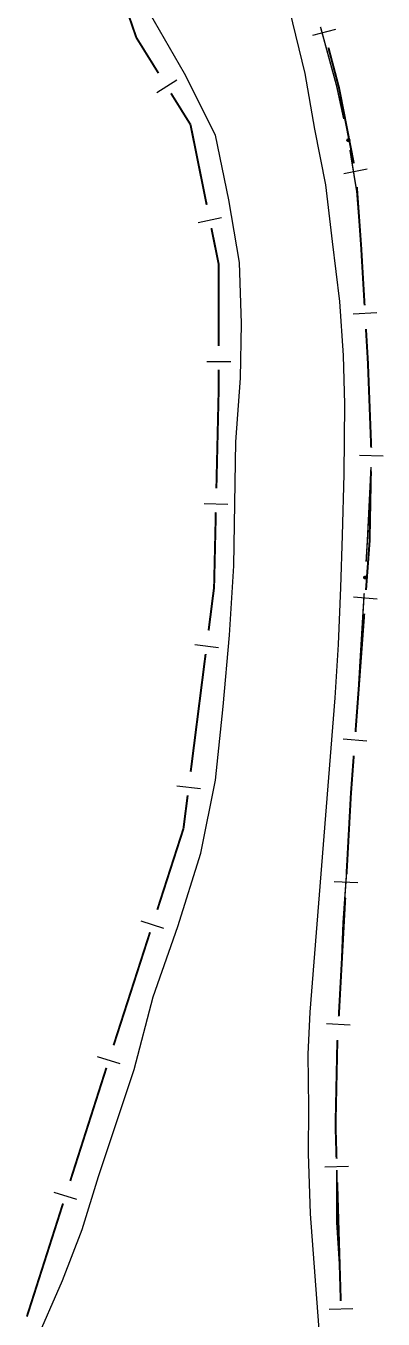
# Model space of a CAD drawing. Extents: x 203196 to 204359, y 4872588 to 4874244.
# Drawn here: x 203730.3 to 203775.4, y 4873901.8 to 4874065.2 of the extents above; entities that cross this region are included whole.
import ezdxf

# ---------------------------------------------------------------- set-up
doc = ezdxf.new("R2010")
doc.units = 0
doc.header["$LTSCALE"] = 1.5
doc.header["$MEASUREMENT"] = 0
doc.linetypes.add('TRACO_00', pattern=[10, -10])
for name, color, linetype in [('HD-CURSO-PERENE', 170, 'CONTINUOUS'), ('LM-LIM-SETORES-BAIRROS', 250, 'CONTINUOUS'), ('SV-EIXO-RUA-PAV', 20, 'CONTINUOUS'), ('SV-RUA-PAVIM', 7, 'CONTINUOUS')]:
    doc.layers.add(name, color=color, linetype=linetype)

msp = doc.modelspace()

# ---------------------------------------------------------------- linework, layer by layer
at = {"layer": 'HD-CURSO-PERENE', "linetype": 'Continuous'}
msp.add_polyline3d([(203731.413914, 4873898.680197, 2.282134), (203734.894982, 4873906.655463, 2.282134), (203737.354304, 4873913.112327, 2.282134), (203739.435368, 4873919.817977, 2.282134), (203743.940904, 4873933.320616, 2.282134), (203746.337191, 4873942.511429, 2.282134), (203749.463071, 4873951.413858, 2.282134), (203752.361106, 4873960.675866, 2.282134), (203754.217122, 4873969.901174, 2.282134), (203755.154138, 4873979.200475, 2.282134), (203755.965321, 4873988.227661, 2.282134), (203756.505693, 4873997.001638, 2.282134), (203756.642389, 4874004.846734, 2.282134), (203756.778242, 4874012.643405, 2.282134), (203757.354377, 4874020.690062, 2.282134), (203757.50704, 4874027.598299, 2.282134), (203757.221562, 4874035.306097, 2.282134), (203755.882284, 4874043.227705, 2.282134), (203754.224846, 4874051.421798, 2.282134), (203750.292131, 4874059.223179, 2.282134), (203745.880472, 4874066.872192, 2.282134)], dxfattribs=at)
at = {"layer": 'LM-LIM-SETORES-BAIRROS', "const_width": 0.25}
for points in [[(203744.205867, 4874063.756616), (203741.053019, 4874072.928536)], [(203744.36494, 4874063.500717), (203744.205867, 4874063.756616)], [(203747.00461, 4874059.25429), (203744.36494, 4874063.500717)], [(203768.459653, 4874062.48912), (203769.733838, 4874057.654199)], [(203769.733838, 4874057.654199), (203769.795154, 4874057.421533)], [(203769.795154, 4874057.421533), (203771.673002, 4874047.84451)], [(203751.050377, 4874052.745882), (203748.588412, 4874056.706434)], [(203751.116924, 4874052.415919), (203751.050377, 4874052.745882)], [(203753.093924, 4874042.613294), (203751.116924, 4874052.415919)], [(203772.058074, 4874044.874963), (203772.556803, 4874037.892752)], [(203754.621426, 4874035.03943), (203753.687024, 4874039.672506)], [(203772.556803, 4874037.892752), (203772.590053, 4874037.427261)], [(203772.590053, 4874037.427261), (203773.029207, 4874029.906749)], [(203754.621426, 4874034.765792), (203754.621426, 4874035.03943)], [(203754.621426, 4874027.450948), (203754.621426, 4874034.765792)], [(203754.621426, 4874026.765792), (203754.621426, 4874027.450948)], [(203754.621426, 4874024.765792), (203754.621426, 4874026.765792)], [(203773.204091, 4874026.911851), (203773.437271, 4874022.918653)], [(203754.621426, 4874019.862472), (203754.621426, 4874021.765792)], [(203773.437271, 4874022.918653), (203773.450021, 4874022.700297)], [(203773.450021, 4874022.700297), (203773.864379, 4874011.92699)], [(203754.316934, 4874006.769332), (203754.619178, 4874019.765818)], [(203754.619178, 4874019.765818), (203754.621426, 4874019.862472)], [(203773.831082, 4874008.927752), (203773.680165, 4874000.929176)], [(203754.026251, 4873994.269954), (203754.247186, 4874003.770143)], [(203773.665013, 4874000.126119), (203773.208773, 4873993.946137)], [(203773.680165, 4874000.929176), (203773.665013, 4874000.126119)], [(203753.334581, 4873988.816399), (203753.963687, 4873993.776664)], [(203753.963687, 4873993.776664), (203754.026251, 4873994.269954)], [(203772.987898, 4873990.954279), (203771.883521, 4873975.994989)], [(203751.069797, 4873970.959447), (203752.957117, 4873985.84024)], [(203771.662645, 4873973.003131), (203771.368145, 4873969.013987)], [(203750.157615, 4873963.767244), (203750.692333, 4873967.983288)], [(203771.3001, 4873968.092285), (203770.752567, 4873958.031384)], [(203771.368145, 4873969.013987), (203771.3001, 4873968.092285)], [(203746.860601, 4873953.535132), (203749.927539, 4873963.053214)], [(203749.927539, 4873963.053214), (203750.157615, 4873963.767244)], [(203770.589543, 4873955.035816), (203769.774423, 4873940.05798)], [(203741.52758, 4873936.984377), (203745.94052, 4873950.679707)], [(203741.341641, 4873936.402093), (203741.52758, 4873936.984377)], [(203769.580162, 4873936.488435), (203769.381781, 4873927.06535)], [(203769.611399, 4873937.062413), (203769.580162, 4873936.488435)], [(203735.866135, 4873919.255116), (203740.429056, 4873933.544264)], [(203769.381781, 4873927.06535), (203769.36517, 4873926.276307)], [(203769.36517, 4873926.276307), (203769.488963, 4873922.067345)], [(203769.57716, 4873919.068642), (203770.018146, 4873904.075125)], [(203730.39063, 4873902.108138), (203734.953551, 4873916.397286)]]:
    msp.add_lwpolyline(points, dxfattribs=at)
at = {"layer": 'LM-LIM-SETORES-BAIRROS'}
for points in [[(203766.499503, 4874064.040832), (203769.400455, 4874064.805343)], [(203749.334406, 4874058.34762), (203746.78655, 4874056.763818)], [(203770.393446, 4874046.574574), (203773.337387, 4874047.151818)], [(203754.959718, 4874040.949319), (203752.01893, 4874040.356219)], [(203771.590052, 4874028.821007), (203774.584951, 4874028.995892)], [(203756.121426, 4874022.765792), (203753.121426, 4874022.765792)], [(203772.369078, 4874010.955693), (203775.368544, 4874010.8991)], [(203755.77003, 4874004.734999), (203752.770841, 4874004.804747)], [(203771.639219, 4873993.059289), (203774.631077, 4873992.838413)], [(203754.571017, 4873986.643561), (203751.594859, 4873987.021025)], [(203770.313967, 4873975.108141), (203773.305825, 4873974.887266)], [(203752.306233, 4873968.786609), (203749.330075, 4873969.164073)], [(203769.200443, 4873957.114373), (203772.19601, 4873956.951349)], [(203747.674926, 4873951.171474), (203744.819501, 4873952.091556)], [(203768.222298, 4873939.14097), (203771.217865, 4873938.977946)], [(203742.162166, 4873934.040581), (203739.304336, 4873934.953166)], [(203768.01901, 4873921.023679), (203771.017714, 4873921.111876)], [(203736.68666, 4873916.893604), (203733.828831, 4873917.806188)], [(203768.548193, 4873903.031459), (203771.546897, 4873903.119656)]]:
    msp.add_lwpolyline(points, dxfattribs=at)
at = {"layer": 'SV-EIXO-RUA-PAV', "const_width": 0.18}
for points in [[(203767.457571, 4874065.103263), (203767.505227, 4874064.939115)], [(203767.505227, 4874064.939115), (203769.302075, 4874058.350672)], [(203769.302075, 4874058.350672), (203769.509171, 4874057.591323)], [(203769.509171, 4874057.591323), (203770.397413, 4874053.473108)], [(203771.178989, 4874049.551326), (203771.984648, 4874044.616662)], [(203771.984648, 4874044.616662), (203772.047499, 4874044.2317)], [(203772.047499, 4874044.2317), (203772.559351, 4874037.641606)], [(203773.841717, 4874009.491428), (203773.397814, 4874000.502382)], [(203773.383461, 4874000.211742), (203773.21958, 4873997.507698)], [(203773.397814, 4874000.502382), (203773.383461, 4874000.211742)], [(203772.9776, 4873993.515024), (203772.493639, 4873985.529676)], [(203772.493639, 4873985.529676), (203772.448288, 4873984.781378)], [(203772.448288, 4873984.781378), (203772.258218, 4873981.536611)], [(203770.77464, 4873958.436961), (203770.348839, 4873952.452089)], [(203770.310748, 4873951.916706), (203770.10267, 4873946.457406)], [(203770.348839, 4873952.452089), (203770.310748, 4873951.916706)], [(203769.531236, 4873920.630074), (203769.51114, 4873914.630108)], [(203769.51114, 4873914.630108), (203769.509171, 4873914.042175)], [(203769.509171, 4873914.042175), (203769.854286, 4873908.641126)]]:
    msp.add_lwpolyline(points, dxfattribs=at)
at = {"layer": 'SV-EIXO-RUA-PAV'}
for points in [[(203771.06422, 4874050.937456), (203771.104324, 4874050.909462), (203771.133068, 4874050.877202), (203771.149298, 4874050.843395), (203771.155849, 4874050.809782), (203771.158679, 4874050.774638), (203771.153715, 4874050.738577), (203771.139339, 4874050.699774), (203771.11154, 4874050.659346), (203771.076558, 4874050.632073), (203771.044265, 4874050.614389), (203771.009609, 4874050.605539), (203770.975423, 4874050.603362), (203770.938135, 4874050.609757), (203770.898954, 4874050.624709), (203770.858979, 4874050.653646), (203770.831016, 4874050.685466), (203770.816177, 4874050.718578), (203770.8075, 4874050.753476), (203770.805041, 4874050.789389), (203770.810118, 4874050.824759), (203770.825244, 4874050.864181), (203770.854327, 4874050.903258), (203770.885746, 4874050.93151), (203770.91864, 4874050.94681), (203770.95319, 4874050.954579), (203770.988404, 4874050.957846), (203771.024861, 4874050.954365), (203771.06422, 4874050.937456)], [(203773.217161, 4873995.648119), (203773.250104, 4873995.61197), (203773.271025, 4873995.574165), (203773.279399, 4873995.537611), (203773.278377, 4873995.50338), (203773.273386, 4873995.468478), (203773.260591, 4873995.4344), (203773.238012, 4873995.399722), (203773.201981, 4873995.366421), (203773.161845, 4873995.347534), (203773.126448, 4873995.337407), (203773.090693, 4873995.336418), (203773.056868, 4873995.341835), (203773.021909, 4873995.356296), (203772.98699, 4873995.379521), (203772.954381, 4873995.416561), (203772.934125, 4873995.453765), (203772.926953, 4873995.489334), (203772.926187, 4873995.525286), (203772.931709, 4873995.560857), (203772.944462, 4873995.594237), (203772.967909, 4873995.629353), (203773.004894, 4873995.661053), (203773.04177, 4873995.68168), (203773.077229, 4873995.689349), (203773.112641, 4873995.689307), (203773.147708, 4873995.684727), (203773.1825, 4873995.673292), (203773.217161, 4873995.648119)]]:
    msp.add_lwpolyline(points, close=True, dxfattribs=at)
for points in [[(203770.869398, 4874050.915081), (203770.954981, 4874050.611058)], [(203770.885746, 4874050.93151), (203770.975423, 4874050.603362)], [(203770.901993, 4874050.935611), (203770.991534, 4874050.607348)], [(203770.91864, 4874050.94681), (203771.009609, 4874050.605539)], [(203770.935908, 4874050.948061), (203771.024075, 4874050.611278)], [(203770.95319, 4874050.954579), (203771.044265, 4874050.614389)], [(203770.972488, 4874050.952651), (203771.06137, 4874050.628428)], [(203770.988404, 4874050.957846), (203771.076558, 4874050.632073)], [(203771.007255, 4874050.951414), (203771.093745, 4874050.650305)], [(203771.024861, 4874050.954365), (203771.11154, 4874050.659346)], [(203771.042901, 4874050.944791), (203771.123015, 4874050.682735)], [(203771.06422, 4874050.937456), (203771.139339, 4874050.699774)], [(203771.085445, 4874050.92132), (203771.14492, 4874050.726407)], [(203771.104324, 4874050.909462), (203771.153715, 4874050.738577)], [(203770.805041, 4874050.789389), (203770.831016, 4874050.685466)], [(203770.808906, 4874050.802893), (203770.843481, 4874050.675809)], [(203770.810118, 4874050.824759), (203770.858979, 4874050.653646)], [(203770.820917, 4874050.839419), (203770.877258, 4874050.646759)], [(203770.825244, 4874050.864181), (203770.898954, 4874050.624709)], [(203770.841914, 4874050.880177), (203770.917549, 4874050.620155)], [(203770.854327, 4874050.903258), (203770.938135, 4874050.609757)], [(203771.120789, 4874050.891143), (203771.153797, 4874050.765186)], [(203771.133068, 4874050.877202), (203771.158679, 4874050.774638)], [(203772.931709, 4873995.560857), (203772.934125, 4873995.453765)], [(203772.938457, 4873995.573177), (203772.944153, 4873995.441597)], [(203772.944462, 4873995.594237), (203772.954381, 4873995.416561)], [(203772.958227, 4873995.606154), (203772.970692, 4873995.405813)], [(203772.967909, 4873995.629353), (203772.98699, 4873995.379521)], [(203772.987696, 4873995.641278), (203773.004123, 4873995.370978)], [(203773.004894, 4873995.661053), (203773.021909, 4873995.356296)], [(203773.022201, 4873995.669261), (203773.038628, 4873995.35385)], [(203773.04177, 4873995.68168), (203773.056868, 4873995.341835)], [(203773.058521, 4873995.682097), (203773.073462, 4873995.342169)], [(203773.077229, 4873995.689349), (203773.090693, 4873995.336418)], [(203773.094347, 4873995.686761), (203773.106068, 4873995.338826)], [(203773.112641, 4873995.689307), (203773.126448, 4873995.337407)], [(203773.131039, 4873995.68317), (203773.146227, 4873995.347328)], [(203773.147708, 4873995.684727), (203773.161845, 4873995.347534)], [(203773.164677, 4873995.674297), (203773.182631, 4873995.361527)], [(203773.1825, 4873995.673292), (203773.201981, 4873995.366421)], [(203773.197984, 4873995.659975), (203773.218332, 4873995.386703)], [(203773.217161, 4873995.648119), (203773.238012, 4873995.399722)], [(203773.234305, 4873995.627699), (203773.249329, 4873995.424468)], [(203773.250104, 4873995.61197), (203773.260591, 4873995.4344)], [(203773.262123, 4873995.59047), (203773.26654, 4873995.460335)], [(203773.271025, 4873995.574165), (203773.273386, 4873995.468478)]]:
    msp.add_lwpolyline(points, dxfattribs=at)
at = {"layer": 'SV-RUA-PAVIM', "linetype": 'TRACO_00'}
msp.add_polyline3d([(203763.52934, 4874067.15847, 3.954989), (203765.493084, 4874059.224751, 4.001457), (203766.726218, 4874052.16098, 4.156352), (203768.081106, 4874045.135262, 4.20282), (203768.933542, 4874037.997993, 4.226054), (203769.875083, 4874030.414972, 4.249288), (203770.32101, 4874023.57609, 4.264777), (203770.49658, 4874017.436692, 4.303501), (203770.390303, 4874008.557575, 4.380948), (203770.183086, 4874000.834926, 4.396437), (203770.003627, 4873994.242076, 4.427416), (203769.7005, 4873987.037971, 4.512608), (203769.276409, 4873980.304445, 4.621034), (203766.097792, 4873940.577397, 5.09346), (203765.851924, 4873935.269537, 5.139928), (203765.952386, 4873928.526036, 5.186397), (203765.891761, 4873922.730228, 5.24061), (203766.178504, 4873915.09507, 5.256099), (203769.225005, 4873874.038571, 5.744015)], dxfattribs=at)

doc.saveas('drawing.dxf')
